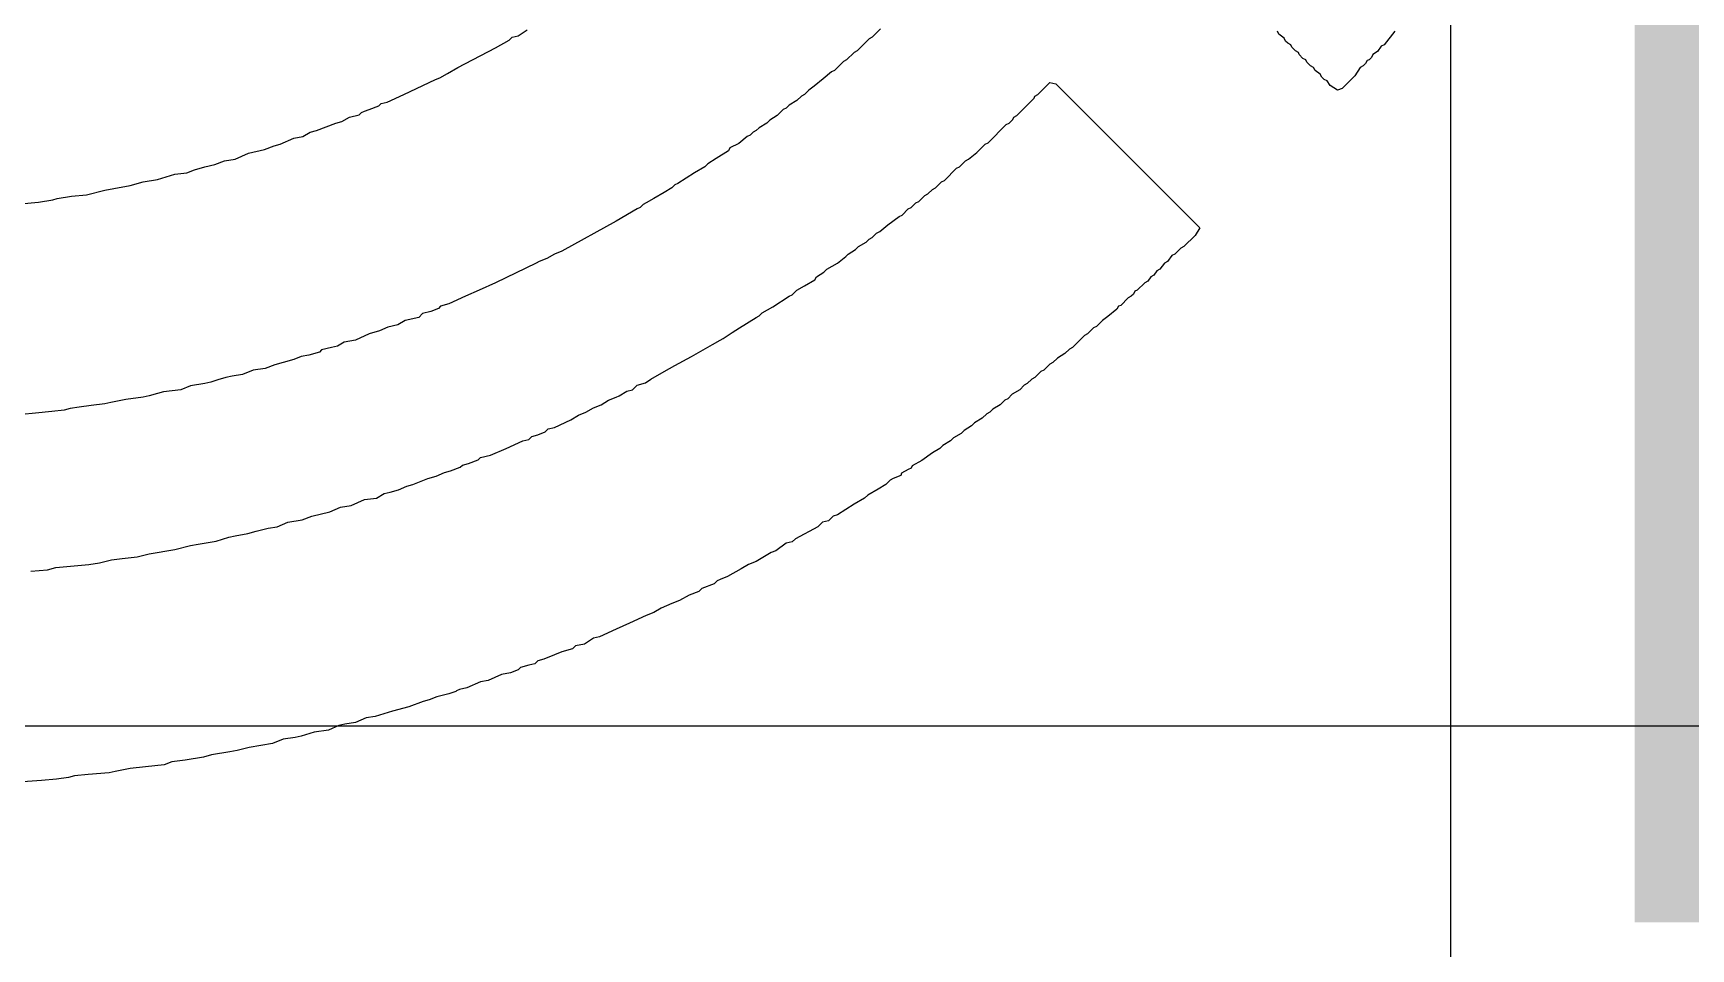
# Model space of a CAD drawing. Header units: inches. Extents: x -21 to 276, y -5 to 220.
# Drawn here: x 22.842 to 25.424, y 29.114 to 30.541 of the extents above; entities that cross this region are included whole.
import ezdxf

# ---------------------------------------------------------------- set-up
doc = ezdxf.new("R2010")
doc.units = ezdxf.units.IN
for name, color, linetype in [('Bottom Layer', 5, 'Continuous'), ('Bottom Solder', 6, 'Continuous'), ('Top Layer', 1, 'Continuous'), ('Top Overlay', 2, 'Continuous')]:
    doc.layers.add(name, color=color, linetype=linetype)

# ---------------------------------------------------------------- blocks, each defined once
blk = doc.blocks.new('PSPMAA1040_100M_ANP_B_198')
at = {"layer": 'Bottom Solder'}
blk.add_hatch(color=6, dxfattribs=at).paths.add_polyline_path([(2.8984, 2.1016), (6.6016, 2.1016), (6.6016, -2.1016), (2.8984, -2.1016)])

msp = doc.modelspace()

# ---------------------------------------------------------------- linework, layer by layer
at = {"layer": 'Bottom Layer'}
msp.add_line((25.0499, 33.441), (25.0499, 27.163), dxfattribs=at)
at = {"layer": 'Top Layer'}
msp.add_line((27.8638, 29.4609), (18.5306, 29.4609), dxfattribs=at)
at = {"layer": 'Top Overlay'}
for p, q in [((23.5622, 30.5178), (23.5833, 30.5296)), ((23.5833, 30.5296), (23.588, 30.5343)), ((23.588, 30.5343), (23.5974, 30.5366)), ((23.5974, 30.5366), (23.6115, 30.546)), ((24.1442, 30.5319), (24.1254, 30.5131)), ((24.1489, 30.5343), (24.1442, 30.5319)), ((24.1618, 30.5472), (24.1489, 30.5343)), ((24.7826, 30.539), (24.7802, 30.5436)), ((24.7908, 30.5331), (24.7826, 30.539)), ((24.7931, 30.5284), (24.7908, 30.5331)), ((24.7966, 30.5249), (24.7931, 30.5284)), ((24.9633, 30.5436), (24.9468, 30.5225)), ((23.5035, 30.4873), (23.5622, 30.5178)), ((24.1207, 30.5108), (24.109, 30.4991)), ((24.1254, 30.5131), (24.1207, 30.5108)), ((24.8013, 30.5225), (24.7966, 30.5249)), ((24.8025, 30.519), (24.8013, 30.5225)), ((24.8084, 30.5131), (24.8025, 30.519)), ((24.8131, 30.5108), (24.8084, 30.5131)), ((24.8142, 30.5073), (24.8131, 30.5108)), ((24.8201, 30.5014), (24.8142, 30.5073)), ((24.9269, 30.5026), (24.9234, 30.4991)), ((24.9292, 30.5073), (24.9269, 30.5026)), ((24.9363, 30.512), (24.9292, 30.5073)), ((24.9422, 30.5202), (24.9363, 30.512)), ((24.9468, 30.5225), (24.9422, 30.5202)), ((23.4753, 30.4709), (23.4871, 30.4779)), ((23.4871, 30.4779), (23.5035, 30.4873)), ((24.0855, 30.4803), (24.0726, 30.4697)), ((24.0902, 30.4826), (24.0855, 30.4803)), ((24.1043, 30.4967), (24.0902, 30.4826)), ((24.109, 30.4991), (24.1043, 30.4967)), ((24.8248, 30.4991), (24.8201, 30.5014)), ((24.826, 30.4955), (24.8248, 30.4991)), ((24.8318, 30.4897), (24.826, 30.4955)), ((24.8365, 30.4873), (24.8318, 30.4897)), ((24.8389, 30.4826), (24.8365, 30.4873)), ((24.8471, 30.4768), (24.8389, 30.4826)), ((24.8494, 30.4721), (24.8471, 30.4768)), ((24.9093, 30.4873), (24.9011, 30.4744)), ((24.914, 30.4897), (24.9093, 30.4873)), ((24.9175, 30.4932), (24.914, 30.4897)), ((24.9199, 30.4979), (24.9175, 30.4932)), ((24.9234, 30.4991), (24.9199, 30.4979)), ((23.419, 30.4451), (23.4683, 30.4685)), ((23.4683, 30.4685), (23.4753, 30.4709)), ((24.0503, 30.4521), (24.0433, 30.4451)), ((24.0585, 30.458), (24.0503, 30.4521)), ((24.0726, 30.4697), (24.0585, 30.458)), ((24.4071, 30.4451), (24.4258, 30.4639)), ((24.4258, 30.4639), (24.4352, 30.4615)), ((24.4352, 30.4615), (24.6594, 30.2374)), ((24.853, 30.4685), (24.8494, 30.4721)), ((24.8577, 30.4662), (24.853, 30.4685)), ((24.8624, 30.4592), (24.8577, 30.4662)), ((24.8741, 30.4521), (24.8624, 30.4592)), ((24.8811, 30.4545), (24.8741, 30.4521)), ((24.9011, 30.4744), (24.8811, 30.4545)), ((23.365, 30.4216), (23.3803, 30.4275)), ((23.3803, 30.4275), (23.3838, 30.431)), ((23.3838, 30.431), (23.3932, 30.4333)), ((23.3932, 30.4333), (23.419, 30.4451)), ((24.0198, 30.4286), (24.0151, 30.424)), ((24.0316, 30.4357), (24.0198, 30.4286)), ((24.0386, 30.4427), (24.0316, 30.4357)), ((24.0433, 30.4451), (24.0386, 30.4427)), ((24.3742, 30.4122), (24.4012, 30.4392)), ((24.4012, 30.4392), (24.4024, 30.4427)), ((24.4024, 30.4427), (24.4071, 30.4451)), ((23.2829, 30.3888), (23.3134, 30.4005)), ((23.3134, 30.4005), (23.3228, 30.4028)), ((23.3228, 30.4028), (23.3345, 30.4099)), ((23.3345, 30.4099), (23.3498, 30.4134)), ((23.3498, 30.4134), (23.3533, 30.4169)), ((23.3533, 30.4169), (23.358, 30.4193)), ((23.358, 30.4193), (23.365, 30.4216)), ((23.9846, 30.4005), (23.9729, 30.3934)), ((23.9893, 30.4052), (23.9846, 30.4005)), ((24.001, 30.4122), (23.9893, 30.4052)), ((24.0104, 30.4216), (24.001, 30.4122)), ((24.0151, 30.424), (24.0104, 30.4216)), ((24.3578, 30.3981), (24.3625, 30.4005)), ((24.3625, 30.4005), (24.3683, 30.4064)), ((24.3683, 30.4064), (24.3695, 30.4099)), ((24.3695, 30.4099), (24.3742, 30.4122)), ((23.2266, 30.3676), (23.2477, 30.377)), ((23.2477, 30.377), (23.2618, 30.3794)), ((23.2618, 30.3794), (23.2735, 30.3864)), ((23.2735, 30.3864), (23.2829, 30.3888)), ((23.9541, 30.3794), (23.9412, 30.3688)), ((23.9588, 30.3817), (23.9541, 30.3794)), ((23.9635, 30.3864), (23.9588, 30.3817)), ((23.9682, 30.3888), (23.9635, 30.3864)), ((23.9729, 30.3934), (23.9682, 30.3888)), ((24.3296, 30.37), (24.3578, 30.3981)), ((23.1562, 30.3442), (23.1773, 30.3535)), ((23.1773, 30.3535), (23.2019, 30.3594)), ((23.2019, 30.3594), (23.2172, 30.3653)), ((23.2172, 30.3653), (23.2266, 30.3676)), ((23.9248, 30.3571), (23.906, 30.3453)), ((23.9271, 30.3618), (23.9248, 30.3571)), ((23.9412, 30.3688), (23.9271, 30.3618)), ((24.2991, 30.3442), (24.312, 30.3547)), ((24.312, 30.3547), (24.3249, 30.3676)), ((24.3249, 30.3676), (24.3296, 30.37)), ((23.0623, 30.3207), (23.0811, 30.323)), ((23.0811, 30.323), (23.0928, 30.3277)), ((23.0928, 30.3277), (23.1092, 30.3324)), ((23.1092, 30.3324), (23.1245, 30.3359)), ((23.1245, 30.3359), (23.1397, 30.3418)), ((23.1397, 30.3418), (23.1562, 30.3442)), ((23.872, 30.323), (23.8461, 30.3066)), ((23.8884, 30.3324), (23.872, 30.323)), ((23.8931, 30.3371), (23.8884, 30.3324)), ((23.906, 30.3453), (23.8931, 30.3371)), ((24.2615, 30.3113), (24.2803, 30.3301)), ((24.2803, 30.3301), (24.285, 30.3324)), ((24.285, 30.3324), (24.2944, 30.3418)), ((24.2944, 30.3418), (24.2991, 30.3442)), ((22.925, 30.289), (22.9531, 30.296)), ((22.9531, 30.296), (22.9672, 30.2984)), ((22.9672, 30.2984), (22.993, 30.3031)), ((22.993, 30.3031), (23.013, 30.309)), ((23.013, 30.309), (23.0353, 30.3125)), ((23.0353, 30.3125), (23.0623, 30.3207)), ((23.8368, 30.2996), (23.825, 30.2925)), ((23.8415, 30.3043), (23.8368, 30.2996)), ((23.8461, 30.3066), (23.8415, 30.3043)), ((24.2357, 30.2902), (24.2428, 30.2972)), ((24.2428, 30.2972), (24.2475, 30.2996)), ((24.2475, 30.2996), (24.2569, 30.309)), ((24.2569, 30.309), (24.2615, 30.3113)), ((22.8217, 30.2749), (22.8499, 30.2773)), ((22.8499, 30.2773), (22.8722, 30.2808)), ((22.8722, 30.2808), (22.8792, 30.2831)), ((22.8792, 30.2831), (22.9015, 30.2867)), ((22.9015, 30.2867), (22.925, 30.289)), ((23.7922, 30.2738), (23.7875, 30.2691)), ((23.7969, 30.2761), (23.7922, 30.2738)), ((23.8086, 30.2831), (23.7969, 30.2761)), ((23.825, 30.2925), (23.8086, 30.2831)), ((24.2099, 30.2691), (24.217, 30.2761)), ((24.217, 30.2761), (24.2217, 30.2784)), ((24.2217, 30.2784), (24.231, 30.2878)), ((24.231, 30.2878), (24.2357, 30.2902)), ((23.7499, 30.2479), (23.6654, 30.201)), ((23.7828, 30.2667), (23.7499, 30.2479)), ((23.7875, 30.2691), (23.7828, 30.2667)), ((24.1735, 30.2421), (24.1911, 30.255)), ((24.1911, 30.255), (24.1958, 30.2573)), ((24.1958, 30.2573), (24.2052, 30.2667)), ((24.2052, 30.2667), (24.2099, 30.2691)), ((24.1395, 30.2151), (24.1442, 30.2198)), ((24.1442, 30.2198), (24.1489, 30.2221)), ((24.1489, 30.2221), (24.1559, 30.2292)), ((24.1559, 30.2292), (24.1606, 30.2315)), ((24.1606, 30.2315), (24.1735, 30.2421)), ((24.6523, 30.2256), (24.6347, 30.208)), ((24.6594, 30.2374), (24.6523, 30.2256)), ((23.6537, 30.1963), (23.642, 30.1893)), ((23.6654, 30.201), (23.6537, 30.1963)), ((24.0949, 30.1822), (24.1078, 30.1928)), ((24.1078, 30.1928), (24.1113, 30.1963)), ((24.1113, 30.1963), (24.1231, 30.2033)), ((24.1231, 30.2033), (24.1278, 30.208)), ((24.1278, 30.208), (24.1395, 30.2151)), ((24.6159, 30.194), (24.6089, 30.1846)), ((24.6206, 30.1963), (24.6159, 30.194)), ((24.63, 30.2057), (24.6206, 30.1963)), ((24.6347, 30.208), (24.63, 30.2057)), ((23.6255, 30.1822), (23.5622, 30.1517)), ((23.6302, 30.1846), (23.6255, 30.1822)), ((23.642, 30.1893), (23.6302, 30.1846)), ((24.0621, 30.1611), (24.0738, 30.1681)), ((24.0738, 30.1681), (24.0785, 30.1728)), ((24.0785, 30.1728), (24.0949, 30.1822)), ((24.5925, 30.1705), (24.5878, 30.1634)), ((24.5972, 30.1728), (24.5925, 30.1705)), ((24.6042, 30.1822), (24.5972, 30.1728)), ((24.6089, 30.1846), (24.6042, 30.1822)), ((23.5622, 30.1517), (23.5364, 30.14)), ((24.0316, 30.14), (24.0433, 30.147)), ((24.0433, 30.147), (24.0597, 30.1564)), ((24.0597, 30.1564), (24.0621, 30.1611)), ((24.5737, 30.1517), (24.562, 30.14)), ((24.5784, 30.1541), (24.5737, 30.1517)), ((24.5831, 30.1611), (24.5784, 30.1541)), ((24.5878, 30.1634), (24.5831, 30.1611)), ((23.4765, 30.1153), (23.473, 30.1118)), ((23.4894, 30.1189), (23.4765, 30.1153)), ((23.5152, 30.1306), (23.4894, 30.1189)), ((23.5364, 30.14), (23.5152, 30.1306)), ((23.994, 30.1142), (24.0198, 30.1306)), ((24.0198, 30.1306), (24.0245, 30.1329)), ((24.0245, 30.1329), (24.0316, 30.14)), ((24.5326, 30.1153), (24.5303, 30.1106)), ((24.5361, 30.1165), (24.5326, 30.1153)), ((24.5479, 30.1282), (24.5361, 30.1165)), ((24.5526, 30.1306), (24.5479, 30.1282)), ((24.5561, 30.1341), (24.5526, 30.1306)), ((24.5584, 30.1388), (24.5561, 30.1341)), ((24.562, 30.14), (24.5584, 30.1388)), ((23.4214, 30.093), (23.4096, 30.086)), ((23.4425, 30.0977), (23.4214, 30.093)), ((23.4483, 30.1036), (23.4425, 30.0977)), ((23.4613, 30.1071), (23.4483, 30.1036)), ((23.473, 30.1118), (23.4613, 30.1071)), ((23.9424, 30.0813), (23.9682, 30.0977)), ((23.9682, 30.0977), (23.9729, 30.1001)), ((23.9729, 30.1001), (23.9776, 30.1048)), ((23.9776, 30.1048), (23.994, 30.1142)), ((24.508, 30.093), (24.4986, 30.0837)), ((24.5162, 30.0989), (24.508, 30.093)), ((24.5303, 30.1106), (24.5162, 30.0989)), ((23.365, 30.0719), (23.3439, 30.0625)), ((23.3815, 30.0766), (23.365, 30.0719)), ((23.3944, 30.0825), (23.3815, 30.0766)), ((23.4096, 30.086), (23.3944, 30.0825)), ((23.9119, 30.0625), (23.9166, 30.0649)), ((23.9166, 30.0649), (23.9306, 30.0743)), ((23.9306, 30.0743), (23.9424, 30.0813)), ((24.4798, 30.0696), (24.461, 30.0508)), ((24.4845, 30.0719), (24.4798, 30.0696)), ((24.4939, 30.0813), (24.4845, 30.0719)), ((24.4986, 30.0837), (24.4939, 30.0813)), ((23.2712, 30.0391), (23.2594, 30.0367)), ((23.2876, 30.0438), (23.2712, 30.0391)), ((23.2911, 30.0473), (23.2876, 30.0438)), ((23.3064, 30.0508), (23.2911, 30.0473)), ((23.3157, 30.0531), (23.3064, 30.0508)), ((23.3263, 30.059), (23.3157, 30.0531)), ((23.3439, 30.0625), (23.3263, 30.059)), ((23.8673, 30.0367), (23.9001, 30.0555)), ((23.9001, 30.0555), (23.9119, 30.0625)), ((24.4493, 30.0414), (24.4376, 30.0344)), ((24.4563, 30.0484), (24.4493, 30.0414)), ((24.461, 30.0508), (24.4563, 30.0484)), ((23.1843, 30.0156), (23.1679, 30.0086)), ((23.2031, 30.0179), (23.1843, 30.0156)), ((23.2184, 30.0238), (23.2031, 30.0179)), ((23.2313, 30.0273), (23.2184, 30.0238)), ((23.2477, 30.032), (23.2313, 30.0273)), ((23.2594, 30.0367), (23.2477, 30.032)), ((23.8039, 30.0015), (23.825, 30.0132)), ((23.825, 30.0132), (23.8415, 30.0226)), ((23.8415, 30.0226), (23.8673, 30.0367)), ((24.4117, 30.0132), (24.4024, 30.0039)), ((24.4164, 30.0156), (24.4117, 30.0132)), ((24.4258, 30.025), (24.4164, 30.0156)), ((24.4305, 30.0273), (24.4258, 30.025)), ((24.4376, 30.0344), (24.4305, 30.0273)), ((23.0869, 29.991), (23.0717, 29.9851)), ((23.1092, 29.9945), (23.0869, 29.991)), ((23.1186, 29.9968), (23.1092, 29.9945)), ((23.1292, 30.0003), (23.1186, 29.9968)), ((23.1421, 30.0039), (23.1292, 30.0003)), ((23.1515, 30.0062), (23.1421, 30.0039)), ((23.1679, 30.0086), (23.1515, 30.0062)), ((23.7757, 29.9851), (23.7828, 29.9921)), ((23.7828, 29.9921), (23.7957, 29.9956)), ((23.7957, 29.9956), (23.8039, 30.0015)), ((24.3859, 29.9921), (24.3789, 29.9851)), ((24.3906, 29.9945), (24.3859, 29.9921)), ((24.3977, 30.0015), (24.3906, 29.9945)), ((24.4024, 30.0039), (24.3977, 30.0015)), ((22.932, 29.9604), (22.9133, 29.9581)), ((22.9531, 29.9628), (22.932, 29.9604)), ((22.9625, 29.9651), (22.9531, 29.9628)), ((22.986, 29.9698), (22.9625, 29.9651)), ((23.013, 29.9733), (22.986, 29.9698)), ((23.0224, 29.9757), (23.013, 29.9733)), ((23.0353, 29.9792), (23.0224, 29.9757)), ((23.0447, 29.9816), (23.0353, 29.9792)), ((23.0717, 29.9851), (23.0447, 29.9816)), ((23.7147, 29.9569), (23.7265, 29.9616)), ((23.7265, 29.9616), (23.7382, 29.9687)), ((23.7382, 29.9687), (23.7499, 29.9733)), ((23.7499, 29.9733), (23.7546, 29.9757)), ((23.7546, 29.9757), (23.7664, 29.9827)), ((23.7664, 29.9827), (23.7757, 29.9851)), ((24.3484, 29.9616), (24.3367, 29.9546)), ((24.3554, 29.9687), (24.3484, 29.9616)), ((24.3601, 29.971), (24.3554, 29.9687)), ((24.3672, 29.978), (24.3601, 29.971)), ((24.3789, 29.9851), (24.3672, 29.978)), ((22.8452, 29.9487), (22.8241, 29.9464)), ((22.871, 29.9511), (22.8452, 29.9487)), ((22.8898, 29.9534), (22.871, 29.9511)), ((22.8992, 29.9557), (22.8898, 29.9534)), ((22.9133, 29.9581), (22.8992, 29.9557)), ((23.6537, 29.9264), (23.6795, 29.9381)), ((23.6795, 29.9381), (23.6913, 29.9452)), ((23.6913, 29.9452), (23.703, 29.9499)), ((23.703, 29.9499), (23.7147, 29.9569)), ((24.3202, 29.9405), (24.3085, 29.9335)), ((24.3273, 29.9475), (24.3202, 29.9405)), ((24.332, 29.9499), (24.3273, 29.9475)), ((24.3367, 29.9546), (24.332, 29.9499)), ((23.6138, 29.9076), (23.6185, 29.9123)), ((23.6185, 29.9123), (23.6279, 29.9147)), ((23.6279, 29.9147), (23.6396, 29.9194)), ((23.6396, 29.9194), (23.6443, 29.9241)), ((23.6443, 29.9241), (23.6537, 29.9264)), ((24.2756, 29.91), (24.2709, 29.9053)), ((24.2874, 29.917), (24.2756, 29.91)), ((24.2921, 29.9217), (24.2874, 29.917)), ((24.3038, 29.9288), (24.2921, 29.9217)), ((24.3085, 29.9335), (24.3038, 29.9288)), ((23.5387, 29.8795), (23.554, 29.883)), ((23.554, 29.883), (23.5786, 29.8936)), ((23.5786, 29.8936), (23.6044, 29.9053)), ((23.6044, 29.9053), (23.6138, 29.9076)), ((24.2428, 29.8865), (24.2263, 29.8748)), ((24.2545, 29.8936), (24.2428, 29.8865)), ((24.2592, 29.8982), (24.2545, 29.8936)), ((24.2709, 29.9053), (24.2592, 29.8982)), ((23.4824, 29.856), (23.4918, 29.8584)), ((23.4918, 29.8584), (23.507, 29.8642)), ((23.507, 29.8642), (23.5105, 29.8677)), ((23.5105, 29.8677), (23.5199, 29.8701)), ((23.5199, 29.8701), (23.5352, 29.8759)), ((23.5352, 29.8759), (23.5387, 29.8795)), ((24.2052, 29.8607), (24.1947, 29.8548)), ((24.2099, 29.863), (24.2052, 29.8607)), ((24.2111, 29.8666), (24.2099, 29.863)), ((24.2263, 29.8748), (24.2111, 29.8666)), ((23.4108, 29.829), (23.4237, 29.8349)), ((23.4237, 29.8349), (23.4331, 29.8372)), ((23.4331, 29.8372), (23.4566, 29.8466)), ((23.4566, 29.8466), (23.4695, 29.8501)), ((23.4695, 29.8501), (23.4824, 29.856)), ((24.17, 29.8372), (24.1583, 29.8302)), ((24.1771, 29.8443), (24.17, 29.8372)), ((24.1818, 29.8466), (24.1771, 29.8443)), ((24.1935, 29.8513), (24.1818, 29.8466)), ((24.1947, 29.8548), (24.1935, 29.8513)), ((23.3369, 29.8044), (23.358, 29.8138)), ((23.358, 29.8138), (23.3768, 29.8161)), ((23.3768, 29.8161), (23.3885, 29.8231)), ((23.3885, 29.8231), (23.3979, 29.8255)), ((23.3979, 29.8255), (23.4108, 29.829)), ((24.1207, 29.8067), (24.0949, 29.7903)), ((24.1372, 29.8161), (24.1207, 29.8067)), ((24.1419, 29.8208), (24.1372, 29.8161)), ((24.1583, 29.8302), (24.1419, 29.8208)), ((23.2383, 29.7786), (23.2606, 29.7821)), ((23.2606, 29.7821), (23.2758, 29.7879)), ((23.2758, 29.7879), (23.304, 29.795)), ((23.304, 29.795), (23.3204, 29.802)), ((23.3204, 29.802), (23.3369, 29.8044)), ((24.0808, 29.7809), (24.0715, 29.7786)), ((24.0879, 29.7879), (24.0808, 29.7809)), ((24.0949, 29.7903), (24.0879, 29.7879)), ((23.1268, 29.7492), (23.1468, 29.7551)), ((23.1468, 29.7551), (23.1562, 29.7574)), ((23.1562, 29.7574), (23.1761, 29.761)), ((23.1761, 29.761), (23.189, 29.7645)), ((23.189, 29.7645), (23.2078, 29.7692)), ((23.2078, 29.7692), (23.2219, 29.7715)), ((23.2219, 29.7715), (23.2383, 29.7786)), ((24.0644, 29.7715), (24.0292, 29.7527)), ((24.0715, 29.7786), (24.0644, 29.7715)), ((23.0036, 29.7246), (23.0224, 29.7293)), ((23.0224, 29.7293), (23.0623, 29.7363)), ((23.0623, 29.7363), (23.0869, 29.7422)), ((23.0869, 29.7422), (23.0987, 29.7445)), ((23.0987, 29.7445), (23.1268, 29.7492)), ((23.9917, 29.7316), (23.9682, 29.7175)), ((23.9987, 29.734), (23.9917, 29.7316)), ((24.0151, 29.7457), (23.9987, 29.734)), ((24.0245, 29.748), (24.0151, 29.7457)), ((24.0292, 29.7527), (24.0245, 29.748)), ((22.8382, 29.7023), (22.864, 29.7046)), ((22.864, 29.7046), (22.8769, 29.7081)), ((22.8769, 29.7081), (22.9285, 29.7128)), ((22.9285, 29.7128), (22.9449, 29.7152)), ((22.9449, 29.7152), (22.9637, 29.7199)), ((22.9637, 29.7199), (22.9801, 29.7222)), ((22.9801, 29.7222), (23.0036, 29.7246)), ((23.9447, 29.7058), (23.9236, 29.6941)), ((23.9564, 29.7128), (23.9447, 29.7058)), ((23.9682, 29.7175), (23.9564, 29.7128)), ((23.9025, 29.6823), (23.8837, 29.6753)), ((23.9072, 29.687), (23.9025, 29.6823)), ((23.9119, 29.6894), (23.9072, 29.687)), ((23.9236, 29.6941), (23.9119, 29.6894)), ((23.8368, 29.6518), (23.8203, 29.6448)), ((23.8485, 29.6565), (23.8368, 29.6518)), ((23.8637, 29.6647), (23.8485, 29.6565)), ((23.879, 29.6706), (23.8637, 29.6647)), ((23.8837, 29.6753), (23.879, 29.6706)), ((23.7969, 29.633), (23.771, 29.6213)), ((23.8086, 29.6377), (23.7969, 29.633)), ((23.8203, 29.6448), (23.8086, 29.6377)), ((23.7241, 29.6002), (23.7147, 29.5978)), ((23.7499, 29.6119), (23.7241, 29.6002)), ((23.771, 29.6213), (23.7499, 29.6119)), ((23.6654, 29.5767), (23.6537, 29.572)), ((23.6819, 29.5814), (23.6654, 29.5767)), ((23.6866, 29.5861), (23.6819, 29.5814)), ((23.7006, 29.5885), (23.6866, 29.5861)), ((23.7147, 29.5978), (23.7006, 29.5885)), ((23.5974, 29.5486), (23.5856, 29.5439)), ((23.6009, 29.5521), (23.5974, 29.5486)), ((23.6138, 29.5556), (23.6009, 29.5521)), ((23.6232, 29.5579), (23.6138, 29.5556)), ((23.6279, 29.5626), (23.6232, 29.5579)), ((23.6373, 29.565), (23.6279, 29.5626)), ((23.6537, 29.572), (23.6373, 29.565)), ((23.5387, 29.5298), (23.5176, 29.5204)), ((23.5504, 29.5321), (23.5387, 29.5298)), ((23.5716, 29.5415), (23.5504, 29.5321)), ((23.5856, 29.5439), (23.5716, 29.5415)), ((23.4495, 29.4993), (23.4272, 29.4911)), ((23.4589, 29.5016), (23.4495, 29.4993)), ((23.4706, 29.5063), (23.4589, 29.5016)), ((23.4894, 29.511), (23.4706, 29.5063)), ((23.5, 29.5145), (23.4894, 29.511)), ((23.5011, 29.5157), (23.5, 29.5145)), ((23.5058, 29.518), (23.5011, 29.5157)), ((23.5176, 29.5204), (23.5058, 29.518)), ((23.3603, 29.4735), (23.3439, 29.4664)), ((23.3744, 29.4758), (23.3603, 29.4735)), ((23.4014, 29.484), (23.3744, 29.4758)), ((23.4272, 29.4911), (23.4014, 29.484)), ((23.2594, 29.4453), (23.25, 29.4429)), ((23.2794, 29.4512), (23.2594, 29.4453)), ((23.3017, 29.4547), (23.2794, 29.4512)), ((23.3181, 29.4617), (23.3017, 29.4547)), ((23.3275, 29.4641), (23.3181, 29.4617)), ((23.3439, 29.4664), (23.3275, 29.4641)), ((23.1479, 29.4207), (23.1198, 29.416)), ((23.1597, 29.423), (23.1479, 29.4207)), ((23.1784, 29.4277), (23.1597, 29.423)), ((23.2148, 29.4336), (23.1784, 29.4277)), ((23.2313, 29.4406), (23.2148, 29.4336)), ((23.25, 29.4429), (23.2313, 29.4406)), ((22.993, 29.3948), (22.9696, 29.3901)), ((23.0165, 29.3972), (22.993, 29.3948)), ((23.0459, 29.4007), (23.0165, 29.3972)), ((23.0576, 29.4054), (23.0459, 29.4007)), ((23.0787, 29.4077), (23.0576, 29.4054)), ((23.1069, 29.4124), (23.0787, 29.4077)), ((23.1198, 29.416), (23.1069, 29.4124)), ((22.8546, 29.3761), (22.7889, 29.3714)), ((22.878, 29.3784), (22.8546, 29.3761)), ((22.8968, 29.3808), (22.878, 29.3784)), ((22.9062, 29.3831), (22.8968, 29.3808)), ((22.9273, 29.3854), (22.9062, 29.3831)), ((22.9602, 29.3878), (22.9273, 29.3854)), ((22.9696, 29.3901), (22.9602, 29.3878))]:
    msp.add_line(p, q, dxfattribs=at)

# ---------------------------------------------------------------- block references
msp.add_blockref('PSPMAA1040_100M_ANP_B_198', (22.4384, 31.2566))

doc.saveas('drawing.dxf')
